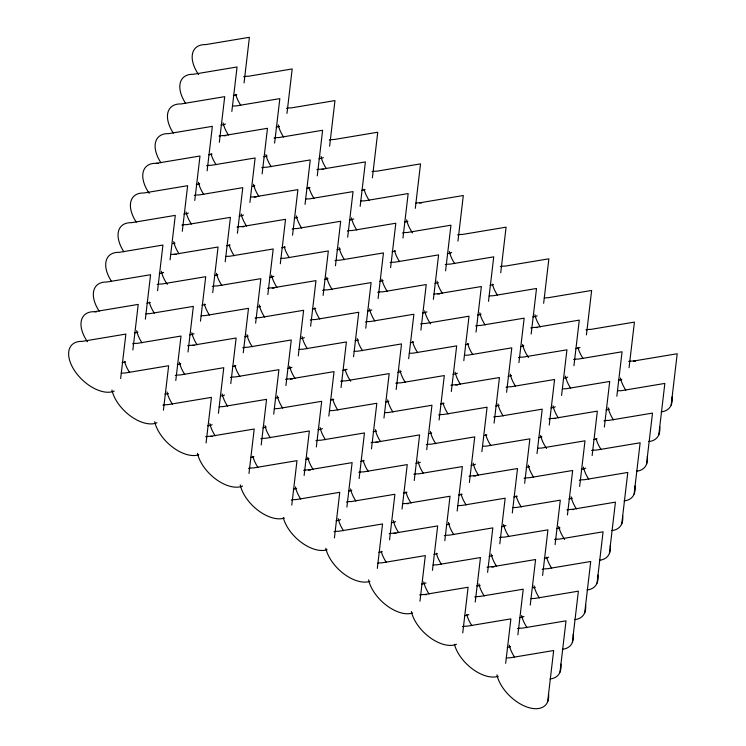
<?xml version="1.0" encoding="UTF-8"?>
<svg xmlns="http://www.w3.org/2000/svg" width="746" height="746" viewBox="0 0 746 746"><rect width="100%" height="100%" fill="white"/><g stroke="black" fill="none" stroke-linecap="round" stroke-linejoin="round"><path stroke-width="1.12" d="M120.647 378.548L125.869 334.077L82.135 341.388A31.705 18.025 43.5 0 0 74.33 370.296A31.705 18.025 43.5 0 0 114.231 391.09M132.872 350.005L138.224 304.405L94.49 311.707M145.358 319.185L150.58 274.724L106.846 282.035A31.705 18.025 43.5 0 0 99.19 311.175M157.574 290.651L162.936 245.042L119.192 252.353A31.705 18.025 43.5 0 0 111.546 281.494M170.069 259.832L175.291 215.37L131.548 222.681A31.705 18.025 43.5 0 0 123.901 251.822M182.285 231.297L187.638 185.689L143.903 193A31.705 18.025 43.5 0 0 136.257 222.14M163.43 410.188L168.652 365.726L124.918 373.037A31.705 18.025 43.5 0 0 121.272 373.252M194.771 200.478L199.993 156.017L156.259 163.318M175.786 380.516L181.008 336.045L137.264 343.356A31.705 18.025 43.5 0 0 132.49 343.813M207.127 170.797L212.349 126.335L168.615 133.646A31.705 18.025 43.5 0 0 160.959 162.787M188.001 351.972L193.363 306.373L149.62 313.674A31.705 18.025 43.5 0 0 145.974 313.898M219.352 142.262L224.705 96.654L180.961 103.964A31.705 18.025 43.5 0 0 173.314 133.105M200.488 321.153L205.709 276.691L161.975 284.002A31.705 18.025 43.5 0 0 157.192 284.459M231.838 111.443L237.06 66.981L193.317 74.283A31.705 18.025 43.5 0 0 185.67 103.433M212.713 292.618L218.065 247.01L174.331 254.321M244.054 82.909L249.406 37.3L205.672 44.611A31.705 18.025 43.5 0 0 198.632 74.656M225.199 261.799L230.421 217.338L186.686 224.639A31.705 18.025 43.5 0 0 181.903 225.096M206.073 442.975L211.435 397.366L167.691 404.677A31.705 18.025 43.5 0 0 162.917 405.134M237.415 233.265L242.776 187.656L199.033 194.967A31.705 18.025 43.5 0 0 194.258 195.424M218.429 413.293L223.781 367.694L180.047 374.996A31.705 18.025 43.5 0 0 175.263 375.462M249.91 202.446L255.132 157.975L211.388 165.286A31.705 18.025 43.5 0 0 206.614 165.743M230.784 383.621L236.137 338.013L192.403 345.323M262.126 173.902L267.478 128.303L223.744 135.604M243.271 352.802L248.493 308.331L204.758 315.642A31.705 18.025 43.5 0 0 201.112 315.866M274.612 143.083L279.834 98.621L236.1 105.932A31.705 18.025 43.5 0 0 232.454 106.156M255.626 323.121L260.848 278.659L217.105 285.96A31.705 18.025 43.5 0 0 212.33 286.427M286.968 113.411L292.19 68.94L248.455 76.251A31.705 18.025 43.5 0 0 243.672 76.707M267.842 294.586L273.204 248.977L229.46 256.288A31.705 18.025 43.5 0 0 225.814 256.512M248.987 473.477L254.209 429.015L210.475 436.317M280.328 263.767L285.55 219.296L241.816 226.607M261.212 444.942L266.564 399.334L222.83 406.645A31.705 18.025 43.5 0 0 219.184 406.868M292.553 235.223L297.906 189.624L254.172 196.935M273.698 414.123L278.92 369.652L235.176 376.963A31.705 18.025 43.5 0 0 230.402 377.42M305.039 204.413L310.261 159.942L266.527 167.253A31.705 18.025 43.5 0 0 261.743 167.71M285.914 385.579L291.276 339.98L247.532 347.291A31.705 18.025 43.5 0 0 242.758 347.748M317.264 175.869L322.617 130.27L278.873 137.572A31.705 18.025 43.5 0 0 274.099 138.029M298.269 355.907L303.622 310.299L259.888 317.61A31.705 18.025 43.5 0 0 255.104 318.066M329.611 146.197L334.973 100.589L291.229 107.9A31.705 18.025 43.5 0 0 286.455 108.356M310.625 326.226L315.978 280.627L272.243 287.928M291.77 505.126L296.992 460.655L253.248 467.966A31.705 18.025 43.5 0 0 248.474 468.423M323.111 295.407L328.333 250.945L284.599 258.256A31.705 18.025 43.5 0 0 280.953 258.47M304.126 475.444L309.348 430.983L265.604 438.284A31.705 18.025 43.5 0 0 260.83 438.741M335.467 265.735L340.689 221.264L296.945 228.574A31.705 18.025 43.5 0 0 292.171 229.031M316.341 446.91L321.694 401.301L277.96 408.612A31.705 18.025 43.5 0 0 274.314 408.827M347.683 237.191L353.045 191.591L309.301 198.893A31.705 18.025 43.5 0 0 305.655 199.117M328.827 416.091L334.049 371.62L290.315 378.931M360.169 206.372L365.391 161.91L321.657 169.221M341.053 387.547L346.405 341.948L302.671 349.249A31.705 18.025 43.5 0 0 299.025 349.473M372.394 177.837L377.746 132.228L334.012 139.539A31.705 18.025 43.5 0 0 329.228 139.996M353.539 356.728L358.761 312.266L315.017 319.577A31.705 18.025 43.5 0 0 310.243 320.034M334.413 537.903L339.766 492.304L296.031 499.606A31.705 18.025 43.5 0 0 291.248 500.072M365.754 328.193L371.116 282.585L327.373 289.896A31.705 18.025 43.5 0 0 322.598 290.353M346.899 507.084L352.121 462.623L308.387 469.933M378.11 298.512L383.463 252.913L339.728 260.214A31.705 18.025 43.5 0 0 334.945 260.68M359.124 478.55L364.477 432.941L320.743 440.252A31.705 18.025 43.5 0 0 315.959 440.709M390.596 267.693L395.818 223.231L352.084 230.542A31.705 18.025 43.5 0 0 347.3 230.999M371.471 448.868L376.833 403.269L333.089 410.58A31.705 18.025 43.5 0 0 329.443 410.794M402.952 238.021L408.174 193.55L364.44 200.861A31.705 18.025 43.5 0 0 360.794 201.084M383.966 418.049L389.188 373.587L345.445 380.898A31.705 18.025 43.5 0 0 340.67 381.355M415.308 208.339L420.53 163.878L376.786 171.188A31.705 18.025 43.5 0 0 372.012 171.645M396.182 389.515L401.535 343.915L357.8 351.217A31.705 18.025 43.5 0 0 354.154 351.441M377.327 568.405L382.549 523.944L338.805 531.255A31.705 18.025 43.5 0 0 334.031 531.712M408.668 358.695L413.89 314.234L370.156 321.545A31.705 18.025 43.5 0 0 365.372 322.002M389.543 539.871L394.904 494.272L351.161 501.573A31.705 18.025 43.5 0 0 346.386 502.03M420.893 330.161L426.246 284.552L382.512 291.863A31.705 18.025 43.5 0 0 377.728 292.32M402.038 509.052L407.251 464.59L363.516 471.901A31.705 18.025 43.5 0 0 358.742 472.358M433.379 299.342L438.601 254.88L394.858 262.182A31.705 18.025 43.5 0 0 390.083 262.639M414.254 480.517L419.606 434.909L375.872 442.219M445.595 270.807L450.957 225.199L407.213 232.51A31.705 18.025 43.5 0 0 402.439 232.966M426.74 449.698L431.962 405.237L388.228 412.538A31.705 18.025 43.5 0 0 384.582 412.762M457.951 241.126L463.303 195.517L419.569 202.828M439.096 420.017L444.318 375.555L400.583 382.866A31.705 18.025 43.5 0 0 395.8 383.323M419.97 601.192L425.323 555.593L381.588 562.894A31.705 18.025 43.5 0 0 377.942 563.118M451.311 391.482L456.673 345.874L412.93 353.184A31.705 18.025 43.5 0 0 409.284 353.408M432.456 570.373L437.678 525.911L393.944 533.222M463.807 360.663L469.029 316.201L425.285 323.503A31.705 18.025 43.5 0 0 420.511 323.969M444.812 540.701L450.034 496.23L406.3 503.541M476.023 332.129L481.375 286.52L437.641 293.831M457.167 511.019L462.389 466.558L418.646 473.859A31.705 18.025 43.5 0 0 413.871 474.325M488.509 301.309L493.731 256.838L449.997 264.149A31.705 18.025 43.5 0 0 445.213 264.606M469.383 482.485L474.745 436.876L431.001 444.187A31.705 18.025 43.5 0 0 426.227 444.644M500.734 272.766L506.086 227.166L462.352 234.468A31.705 18.025 43.5 0 0 457.568 234.934M481.879 451.666L487.101 407.195L443.357 414.506A31.705 18.025 43.5 0 0 438.583 414.962M462.753 632.841L468.106 587.233L424.371 594.543M494.094 423.122L499.447 377.523L455.713 384.833M475.239 602.022L480.461 557.551L436.718 564.862A31.705 18.025 43.5 0 0 433.081 565.086M506.581 392.303L511.803 347.841L468.068 355.152A31.705 18.025 43.5 0 0 464.422 355.376M487.595 572.341L492.817 527.879L449.073 535.19A31.705 18.025 43.5 0 0 444.299 535.647M518.936 362.631L524.158 318.169L480.424 325.47A31.705 18.025 43.5 0 0 475.64 325.927M499.811 543.806L505.163 498.197L461.429 505.508A31.705 18.025 43.5 0 0 457.783 505.732M531.152 334.087L536.514 288.488L492.77 295.798A31.705 18.025 43.5 0 0 489.124 296.013M512.297 512.987L517.519 468.525L473.785 475.827M543.648 303.277L548.87 258.806L505.126 266.117A31.705 18.025 43.5 0 0 500.352 266.574M524.652 483.305L529.874 438.844L486.14 446.155A31.705 18.025 43.5 0 0 482.494 446.369M505.667 663.343L510.889 618.882L467.145 626.183A31.705 18.025 43.5 0 0 462.371 626.64M537.008 453.633L542.23 409.162L498.496 416.473A31.705 18.025 43.5 0 0 493.712 416.93M517.883 634.809L523.235 589.2L479.501 596.511A31.705 18.025 43.5 0 0 474.726 596.968M549.224 425.089L554.586 379.49L510.842 386.792A31.705 18.025 43.5 0 0 506.068 387.249M530.238 605.127L535.591 559.519L491.856 566.829M561.579 395.417L566.941 349.809L523.198 357.12A31.705 18.025 43.5 0 0 518.423 357.576M542.594 575.446L547.946 529.846L504.212 537.148A31.705 18.025 43.5 0 0 499.428 537.605M573.935 365.736L579.288 320.127L535.553 327.438M555.08 544.627L560.302 500.165L516.558 507.476A31.705 18.025 43.5 0 0 512.922 507.69M586.421 334.917L591.643 290.455L547.909 297.757A31.705 18.025 43.5 0 0 544.263 297.98M567.436 514.954L572.658 470.484L528.914 477.794A31.705 18.025 43.5 0 0 524.14 478.251M547.639 701.827L553.663 650.521L509.928 657.832A31.705 18.025 43.5 0 0 506.282 658.047M579.651 486.411L585.004 440.811L541.27 448.113A31.705 18.025 43.5 0 0 537.624 448.337M559.994 672.146L566.018 620.84L522.284 628.151A31.705 18.025 43.5 0 0 517.5 628.608M592.138 455.592L597.36 411.13L553.625 418.441M572.35 642.474L578.374 591.168L534.63 598.469A31.705 18.025 43.5 0 0 530.993 598.693M604.363 427.057L609.715 381.448L565.981 388.759A31.705 18.025 43.5 0 0 562.335 388.983M584.705 612.792L590.729 561.486L546.986 568.797A31.705 18.025 43.5 0 0 542.211 569.254M616.849 396.238L622.071 351.776L578.337 359.087A31.705 18.025 43.5 0 0 573.553 359.544M597.052 583.111L603.076 531.805L559.341 539.116A31.705 18.025 43.5 0 0 554.567 539.572M629.065 367.703L634.426 322.095L590.683 329.406A31.705 18.025 43.5 0 0 585.908 329.863M609.407 553.439L615.431 502.133L571.697 509.443M621.763 523.757L627.787 472.451L584.053 479.762A31.705 18.025 43.5 0 0 579.269 480.219M634.119 494.076L640.143 442.779L596.399 450.08A31.705 18.025 43.5 0 0 591.625 450.537M646.474 464.404L652.498 413.098L608.755 420.408A31.705 18.025 43.5 0 0 603.98 420.865M658.821 434.722L664.854 383.416L621.11 390.727A31.705 18.025 43.5 0 0 617.464 390.951M671.176 405.05L677.2 353.744L633.466 361.045M475.454 464.217A31.705 18.025 43.5 0 1 471.062 465.308M435.711 443.646A31.705 18.025 43.5 0 1 430.367 431.496M260.559 306.382A31.705 18.025 43.5 0 1 257.165 307.091M221.814 285.429A31.705 18.025 43.5 0 1 216.471 273.269M622.63 515.682A31.705 18.025 43.5 0 1 611.748 530.565M576.406 508.903A31.705 18.025 43.5 0 1 571.063 496.743M347.123 369.279A31.705 18.025 43.5 0 1 342.722 370.38M307.371 348.718A31.705 18.025 43.5 0 1 302.027 336.558M174.993 243.093A31.705 18.025 43.5 0 1 172.792 243.644M517.23 496.249A31.705 18.025 43.5 0 1 513.835 496.957M478.494 475.295A31.705 18.025 43.5 0 1 473.15 463.135M205.42 304.415A31.705 18.025 43.5 0 1 202.026 305.123M167.291 284.375A31.705 18.025 43.5 0 1 161.341 271.311M170.685 254.545A31.705 18.025 43.5 0 1 176.345 254.489M610.275 545.363A31.705 18.025 43.5 0 1 599.402 560.246M564.657 539.489A31.705 18.025 43.5 0 1 558.707 526.424M566.913 509.9A31.705 18.025 43.5 0 1 573.711 509.602M304.34 337.64A31.705 18.025 43.5 0 1 301.123 338.581M264.597 317.078A31.705 18.025 43.5 0 1 259.254 304.918M267.46 288.385A31.705 18.025 43.5 0 1 274.258 288.096M388.89 401.32A31.705 18.025 43.5 0 1 385.505 402.019M350.76 381.271A31.705 18.025 43.5 0 1 345.062 369.261M431.673 432.96A31.705 18.025 43.5 0 1 428.279 433.668M392.928 412.006A31.705 18.025 43.5 0 1 387.594 399.847M572.368 498.216A31.705 18.025 43.5 0 1 568.974 498.925M533.623 477.263A31.705 18.025 43.5 0 1 528.28 465.103M248.204 336.064A31.705 18.025 43.5 0 1 244.809 336.772M209.458 315.11A31.705 18.025 43.5 0 1 204.367 304.014M529.585 466.567A31.705 18.025 43.5 0 1 526.191 467.276M490.84 445.614A31.705 18.025 43.5 0 1 485.749 434.517M217.776 274.742A31.705 18.025 43.5 0 1 214.382 275.442M179.031 253.789A31.705 18.025 43.5 0 1 173.697 241.629M560.013 527.888A31.705 18.025 43.5 0 1 556.619 528.597M521.268 506.935A31.705 18.025 43.5 0 1 516.176 495.838M180.719 363.778A31.705 18.025 43.5 0 1 177.324 364.477M141.973 342.824A31.705 18.025 43.5 0 1 136.63 330.665M437.389 553.635A31.705 18.025 43.5 0 1 433.995 554.343M398.653 532.681A31.705 18.025 43.5 0 1 393.31 520.531M402.654 503.764A31.705 18.025 43.5 0 1 408.314 503.709M523.953 616.532A31.705 18.025 43.5 0 1 519.561 617.632M484.21 595.97A31.705 18.025 43.5 0 1 478.867 583.81M487.073 567.286A31.705 18.025 43.5 0 1 493.871 566.997M597.919 575.035A31.705 18.025 43.5 0 1 587.046 589.918M551.695 568.256A31.705 18.025 43.5 0 1 546.604 557.159M462.1 494.281A31.705 18.025 43.5 0 1 458.706 494.99M423.355 473.328A31.705 18.025 43.5 0 1 418.012 461.168M278.631 397.385A31.705 18.025 43.5 0 1 275.237 398.094M239.886 376.432A31.705 18.025 43.5 0 1 234.794 365.335M168.363 393.45A31.705 18.025 43.5 0 1 164.969 394.158M129.618 372.496A31.705 18.025 43.5 0 1 124.526 361.4M364.188 460.674A31.705 18.025 43.5 0 1 360.794 461.382M325.442 439.72A31.705 18.025 43.5 0 1 320.099 427.561M535.302 587.251A31.705 18.025 43.5 0 1 533.092 587.801M496.566 566.298A31.705 18.025 43.5 0 1 491.222 554.138M560.861 664.071A31.705 18.025 43.5 0 1 549.979 678.953M514.637 657.291A31.705 18.025 43.5 0 1 509.294 645.141M266.275 427.057A31.705 18.025 43.5 0 1 262.881 427.766M227.53 406.104A31.705 18.025 43.5 0 1 222.187 393.953M351.832 490.346A31.705 18.025 43.5 0 1 348.438 491.055M313.087 469.393A31.705 18.025 43.5 0 1 307.753 457.242M212.144 424.707A31.705 18.025 43.5 0 1 207.752 425.807M172.401 404.145A31.705 18.025 43.5 0 1 167.057 391.986M468.824 614.573A31.705 18.025 43.5 0 1 464.422 615.664M429.071 594.002A31.705 18.025 43.5 0 1 423.728 581.852M449.745 523.962A31.705 18.025 43.5 0 1 446.35 524.671M410.999 503.009A31.705 18.025 43.5 0 1 405.908 491.912M137.935 332.129A31.705 18.025 43.5 0 1 134.541 332.837M395.613 521.603A31.705 18.025 43.5 0 1 391.221 522.704M355.87 501.042A31.705 18.025 43.5 0 1 350.527 488.882M163.644 272.383A31.705 18.025 43.5 0 1 159.252 273.484M296.703 488.388A31.705 18.025 43.5 0 1 293.309 489.087M257.957 467.434A31.705 18.025 43.5 0 1 252.866 456.338M426.041 582.924A31.705 18.025 43.5 0 1 421.649 584.025M386.297 562.363A31.705 18.025 43.5 0 1 381.206 551.266M389.16 533.679A31.705 18.025 43.5 0 1 395.958 533.381M322.412 428.633A31.705 18.025 43.5 0 1 318.01 429.733M282.669 408.071A31.705 18.025 43.5 0 1 277.325 395.921M285.531 379.388A31.705 18.025 43.5 0 1 292.329 379.099M333.76 399.352A31.705 18.025 43.5 0 1 330.366 400.061M295.015 378.399A31.705 18.025 43.5 0 1 289.681 366.239M406.962 492.313A31.705 18.025 43.5 0 1 403.577 493.022M368.226 471.36A31.705 18.025 43.5 0 1 363.134 460.263M371.088 442.676A31.705 18.025 43.5 0 1 377.886 442.387M510.6 646.605A31.705 18.025 43.5 0 1 507.205 647.314M471.854 625.652A31.705 18.025 43.5 0 1 466.763 614.555M150.291 302.447A31.705 18.025 43.5 0 1 146.897 303.156M585.563 604.717A31.705 18.025 43.5 0 1 574.69 619.6M539.339 597.938A31.705 18.025 43.5 0 1 533.996 585.778M340.484 519.636A31.705 18.025 43.5 0 1 336.082 520.736M300.741 499.074A31.705 18.025 43.5 0 1 295.397 486.914M303.603 470.39A31.705 18.025 43.5 0 1 310.401 470.092M309.049 458.706A31.705 18.025 43.5 0 1 305.664 459.415M270.313 437.753A31.705 18.025 43.5 0 1 264.97 425.593M492.528 555.602A31.705 18.025 43.5 0 1 489.134 556.311M453.782 534.649A31.705 18.025 43.5 0 1 448.439 522.489M125.58 361.81A31.705 18.025 43.5 0 1 122.185 362.519M87.45 341.761A31.705 18.025 43.5 0 1 96.504 311.875M224.499 395.026A31.705 18.025 43.5 0 1 221.282 395.967M184.756 374.464A31.705 18.025 43.5 0 1 179.413 362.304M187.619 345.78A31.705 18.025 43.5 0 1 194.417 345.482M157.014 422.74A31.705 18.025 43.5 0 1 130.681 416.165A31.705 18.025 43.5 0 1 111.928 390.018M382.26 551.676A31.705 18.025 43.5 0 1 378.865 552.376M343.514 530.714A31.705 18.025 43.5 0 1 338.171 518.563M573.208 634.398A31.705 18.025 43.5 0 1 562.335 649.281M526.984 627.619A31.705 18.025 43.5 0 1 521.64 615.459M480.172 585.284A31.705 18.025 43.5 0 1 476.778 585.992M441.427 564.33A31.705 18.025 43.5 0 1 436.335 553.234M235.848 365.736A31.705 18.025 43.5 0 1 232.454 366.445M197.103 344.783A31.705 18.025 43.5 0 1 191.769 332.632M291.984 367.312A31.705 18.025 43.5 0 1 287.592 368.412M252.241 346.75A31.705 18.025 43.5 0 1 246.898 334.59M376.543 430.992A31.705 18.025 43.5 0 1 373.149 431.701M337.798 410.039A31.705 18.025 43.5 0 1 332.707 398.942M420.324 462.25A31.705 18.025 43.5 0 1 415.923 463.341M380.581 441.688A31.705 18.025 43.5 0 1 375.238 429.528M548.664 557.178A31.705 18.025 43.5 0 1 544.263 558.278M508.912 536.616A31.705 18.025 43.5 0 1 503.569 524.457M194.072 333.704A31.705 18.025 43.5 0 1 189.68 334.805M154.329 313.143A31.705 18.025 43.5 0 1 149.237 302.046M505.881 525.538A31.705 18.025 43.5 0 1 501.489 526.629M466.138 504.977A31.705 18.025 43.5 0 1 461.047 493.871M469.001 476.284A31.705 18.025 43.5 0 1 475.799 475.995M198.79 454.771A31.705 18.025 43.5 0 1 172.755 447.292A31.705 18.025 43.5 0 1 154.702 421.667M242.571 486.028A31.705 18.025 43.5 0 1 216.237 479.454A31.705 18.025 43.5 0 1 197.485 453.307M205.691 436.783A31.705 18.025 43.5 0 1 212.489 436.485M284.347 518.06A31.705 18.025 43.5 0 1 258.312 510.572A31.705 18.025 43.5 0 1 240.259 484.947M327.121 549.709A31.705 18.025 43.5 0 1 301.636 542.631A31.705 18.025 43.5 0 1 283.293 517.659M253.92 456.738A31.705 18.025 43.5 0 1 250.525 457.447M215.174 435.785A31.705 18.025 43.5 0 1 209.84 423.625M369.904 581.348A31.705 18.025 43.5 0 1 343.869 573.861A31.705 18.025 43.5 0 1 325.815 548.235M412.687 612.998A31.705 18.025 43.5 0 1 386.652 605.51A31.705 18.025 43.5 0 1 368.599 579.884M498.244 676.286A31.705 18.025 43.5 0 1 472.759 669.199A31.705 18.025 43.5 0 1 454.407 644.227M456.468 644.246A31.705 18.025 43.5 0 1 430.134 637.671A31.705 18.025 43.5 0 1 411.382 611.524M419.588 595A31.705 18.025 43.5 0 1 426.386 594.702M548.506 693.752A31.705 18.025 43.5 0 1 526.573 706.882A31.705 18.025 43.5 0 1 496.939 674.813M395.529 250.954A31.705 18.025 43.5 0 1 392.135 251.663M356.784 230.001A31.705 18.025 43.5 0 1 351.45 217.851M621.782 379.5A31.705 18.025 43.5 0 1 618.387 380.208M583.036 358.546A31.705 18.025 43.5 0 1 577.945 347.45M444.029 403.278A31.705 18.025 43.5 0 1 440.634 403.987M405.283 382.325A31.705 18.025 43.5 0 1 399.94 370.175M511.514 375.574A31.705 18.025 43.5 0 1 508.119 376.273M472.768 354.611A31.705 18.025 43.5 0 1 467.677 343.514M236.762 94.705A31.705 18.025 43.5 0 1 233.377 95.413M457.382 373.214A31.705 18.025 43.5 0 1 452.99 374.315M417.639 352.653A31.705 18.025 43.5 0 1 412.547 341.556M358.472 339.99A31.705 18.025 43.5 0 1 355.077 340.698M319.726 319.036A31.705 18.025 43.5 0 1 314.635 307.939M672.043 396.975A31.705 18.025 43.5 0 1 661.17 411.848M625.819 390.195A31.705 18.025 43.5 0 1 620.476 378.035M628.682 361.502A31.705 18.025 43.5 0 1 635.48 361.213M555.294 406.822A31.705 18.025 43.5 0 1 550.902 407.922M515.551 386.26A31.705 18.025 43.5 0 1 510.208 374.1M371.825 309.926A31.705 18.025 43.5 0 1 367.433 311.026M332.082 289.364A31.705 18.025 43.5 0 1 326.739 277.204M273.913 276.318A31.705 18.025 43.5 0 1 269.52 277.409M234.169 255.747A31.705 18.025 43.5 0 1 229.078 244.651M237.032 227.064A31.705 18.025 43.5 0 1 243.83 226.775M309.972 187.675A31.705 18.025 43.5 0 1 306.578 188.374M271.227 166.722A31.705 18.025 43.5 0 1 265.884 154.562M438.312 282.603A31.705 18.025 43.5 0 1 434.918 283.312M399.567 261.65A31.705 18.025 43.5 0 1 394.475 250.553M481.086 314.243A31.705 18.025 43.5 0 1 477.692 314.952M442.35 293.29A31.705 18.025 43.5 0 1 437.007 281.139M493.442 284.571A31.705 18.025 43.5 0 1 490.047 285.28M454.696 263.618A31.705 18.025 43.5 0 1 449.362 251.458M567.65 377.14A31.705 18.025 43.5 0 1 564.433 378.091M528.513 357.493A31.705 18.025 43.5 0 1 522.564 344.428M530.77 327.895A31.705 18.025 43.5 0 1 537.568 327.606M383.174 280.636A31.705 18.025 43.5 0 1 379.779 281.345M344.438 259.683A31.705 18.025 43.5 0 1 339.094 247.523M537.223 315.819A31.705 18.025 43.5 0 1 532.831 316.919M497.479 295.257A31.705 18.025 43.5 0 1 492.388 284.161M609.426 409.181A31.705 18.025 43.5 0 1 606.032 409.89M570.681 388.228A31.705 18.025 43.5 0 1 565.347 376.068M426.964 311.893A31.705 18.025 43.5 0 1 422.562 312.984M387.211 291.332A31.705 18.025 43.5 0 1 381.868 279.172M468.73 343.925A31.705 18.025 43.5 0 1 465.345 344.633M430.601 323.876A31.705 18.025 43.5 0 1 424.651 310.812M433.995 294.055A31.705 18.025 43.5 0 1 439.655 293.989M328.044 278.668A31.705 18.025 43.5 0 1 324.65 279.377M289.299 257.715A31.705 18.025 43.5 0 1 284.207 246.618M188.356 213.03A31.705 18.025 43.5 0 1 183.954 214.121M149.219 193.373A31.705 18.025 43.5 0 1 158.273 163.486M254.834 185.707A31.705 18.025 43.5 0 1 252.633 186.258M216.098 164.754A31.705 18.025 43.5 0 1 211.006 153.657M218.96 136.07A31.705 18.025 43.5 0 1 225.758 135.772M659.688 426.647A31.705 18.025 43.5 0 1 648.815 441.529M613.464 419.867A31.705 18.025 43.5 0 1 608.121 407.708M647.332 456.328A31.705 18.025 43.5 0 1 636.459 471.211M601.108 449.549A31.705 18.025 43.5 0 1 596.017 438.452M212.06 154.058A31.705 18.025 43.5 0 1 208.666 154.767M297.617 217.347A31.705 18.025 43.5 0 1 294.222 218.056M258.871 196.394A31.705 18.025 43.5 0 1 253.537 184.234M413.601 341.957A31.705 18.025 43.5 0 1 410.207 342.666M374.856 321.004A31.705 18.025 43.5 0 1 369.522 308.844M585.722 468.143A31.705 18.025 43.5 0 1 581.33 469.243M546.585 448.486A31.705 18.025 43.5 0 1 540.636 435.422M548.842 418.898A31.705 18.025 43.5 0 1 555.639 418.599M323.335 157.602A31.705 18.025 43.5 0 1 318.934 158.702M283.583 137.04A31.705 18.025 43.5 0 1 278.239 124.88M199.704 183.74A31.705 18.025 43.5 0 1 196.31 184.448M285.261 247.029A31.705 18.025 43.5 0 1 281.867 247.737M246.525 226.075A31.705 18.025 43.5 0 1 241.182 213.916M250.525 197.149A31.705 18.025 43.5 0 1 256.186 197.093M499.158 405.246A31.705 18.025 43.5 0 1 495.764 405.955M460.422 384.293A31.705 18.025 43.5 0 1 455.079 372.133M541.941 436.895A31.705 18.025 43.5 0 1 538.547 437.594M503.196 415.942A31.705 18.025 43.5 0 1 497.852 403.782M315.689 308.35A31.705 18.025 43.5 0 1 312.294 309.058M276.943 287.397A31.705 18.025 43.5 0 1 271.609 275.237M451.666 252.53A31.705 18.025 43.5 0 1 447.274 253.631M412.529 232.883A31.705 18.025 43.5 0 1 406.579 219.818M415.923 203.052A31.705 18.025 43.5 0 1 421.583 202.996M523.869 345.892A31.705 18.025 43.5 0 1 520.475 346.601M485.124 324.939A31.705 18.025 43.5 0 1 479.781 312.779M365.102 189.633A31.705 18.025 43.5 0 1 361.707 190.342M326.366 168.68A31.705 18.025 43.5 0 1 321.022 156.529M407.885 221.282A31.705 18.025 43.5 0 1 404.491 221.991M369.139 200.329A31.705 18.025 43.5 0 1 364.048 189.232M580.006 347.468A31.705 18.025 43.5 0 1 575.604 348.569M540.263 326.907A31.705 18.025 43.5 0 1 534.919 314.747M340.4 248.996A31.705 18.025 43.5 0 1 337.005 249.696M301.654 228.043A31.705 18.025 43.5 0 1 296.311 215.883M597.07 438.853A31.705 18.025 43.5 0 1 593.676 439.562M558.334 417.9A31.705 18.025 43.5 0 1 552.991 405.749M353.753 218.923A31.705 18.025 43.5 0 1 349.361 220.023M314.01 198.361A31.705 18.025 43.5 0 1 308.919 187.265M316.873 169.678A31.705 18.025 43.5 0 1 323.671 169.379M267.189 156.026A31.705 18.025 43.5 0 1 263.795 156.735M228.453 135.073A31.705 18.025 43.5 0 1 223.11 122.913M634.977 486A31.705 18.025 43.5 0 1 624.104 500.883M588.753 479.23A31.705 18.025 43.5 0 1 583.409 467.071M486.802 434.927A31.705 18.025 43.5 0 1 484.592 435.478M448.066 413.974A31.705 18.025 43.5 0 1 442.975 402.877M450.929 385.29A31.705 18.025 43.5 0 1 457.727 384.992M243.494 214.988A31.705 18.025 43.5 0 1 239.093 216.088M203.742 194.426A31.705 18.025 43.5 0 1 198.399 182.276M401.245 371.639A31.705 18.025 43.5 0 1 397.851 372.347M362.509 350.685A31.705 18.025 43.5 0 1 357.166 338.525M279.545 126.344A31.705 18.025 43.5 0 1 276.151 127.053M240.799 105.391A31.705 18.025 43.5 0 1 235.708 94.294M225.423 123.995A31.705 18.025 43.5 0 1 221.021 125.086M230.132 245.061A31.705 18.025 43.5 0 1 226.737 245.77M191.386 224.108A31.705 18.025 43.5 0 1 186.043 211.948"/></g></svg>
